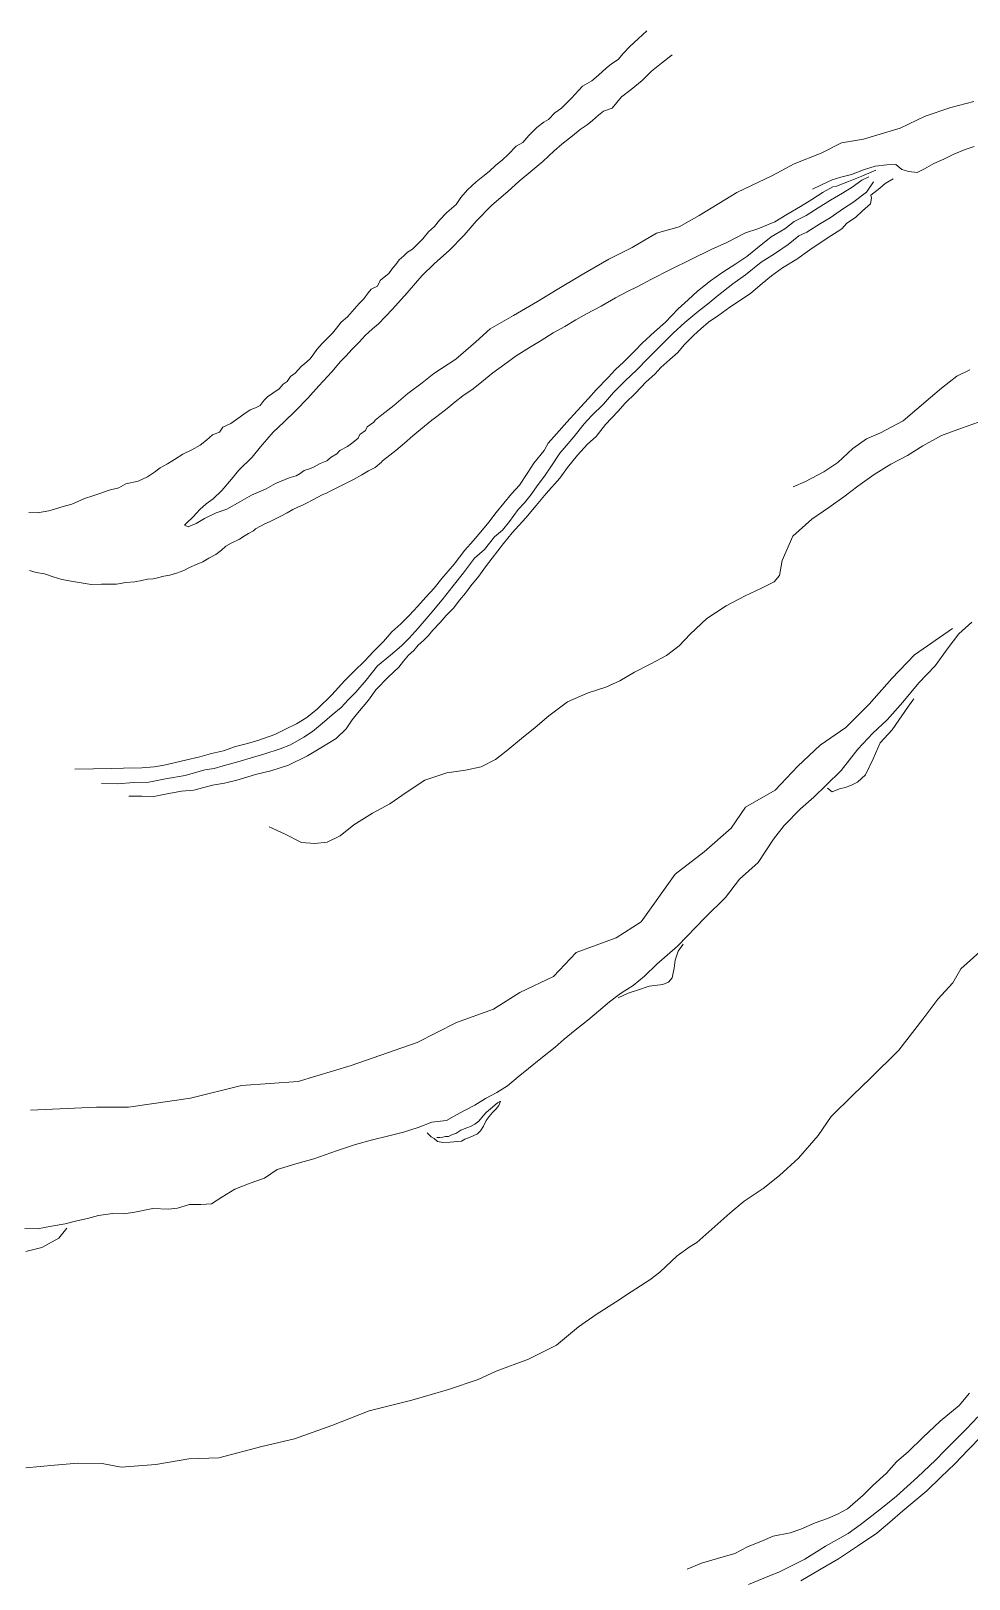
# Model space of a CAD drawing. Extents: x 683321 to 688873, y 7661944 to 7668387.
# Drawn here: x 685851.1 to 686069.9, y 7667942.6 to 7668303.9 of the extents above; entities that cross this region are included whole.
import ezdxf

# ---------------------------------------------------------------- set-up
doc = ezdxf.new("R2010")
doc.units = 0
doc.header["$MEASUREMENT"] = 0
doc.layers.add('01 CRESTA_Line', color=3, linetype='Continuous', lineweight=20)

msp = doc.modelspace()

# ---------------------------------------------------------------- linework, layer by layer
at = {"layer": '01 CRESTA_Line'}
for points in [[(685994.77, 7668303.88, 4400.45), (685992.76, 7668302.04, 4400.21), (685990.82, 7668300.28, 4399.96), (685989.33, 7668298.72, 4399.85), (685988.07, 7668297.2, 4400.14), (685986.48, 7668296.21, 4399.69), (685985.23, 7668295.17, 4399.56), (685983.47, 7668293.58, 4399.57), (685981.91, 7668292.27, 4399.53), (685979.72, 7668291, 4399.23), (685977.16, 7668288.21, 4399.41), (685974.84, 7668285.89, 4399.22), (685973.32, 7668284.74, 4399.18), (685971.81, 7668283.25, 4399.16), (685970.75, 7668282.57, 4399.07), (685969.1, 7668281.33, 4399.14), (685967.21, 7668279.49, 4399.03), (685965.82, 7668277.88, 4399), (685964.29, 7668276.96, 4398.84), (685962.45, 7668275.15, 4398.92), (685960.97, 7668273.76, 4398.87), (685959.52, 7668272.58, 4398.61), (685957.94, 7668271.08, 4398.73), (685956.48, 7668269.88, 4398.83), (685954.95, 7668268.64, 4398.69), (685952.9, 7668266.81, 4398.51), (685951.35, 7668265.01, 4398.53), (685950.26, 7668263.4, 4398.36), (685948.1, 7668261.54, 4398.47), (685946.36, 7668259.69, 4398.53), (685945.18, 7668258.25, 4398.44), (685943.78, 7668257.03, 4398.24), (685942.51, 7668255.36, 4398.37), (685941.2, 7668254.06, 4398.25), (685940.05, 7668252.94, 4398.22), (685938.92, 7668252.22, 4398.19), (685938.09, 7668251.39, 4398.26), (685936.99, 7668250.46, 4398.16), (685936.2, 7668249.34, 4398.23), (685935.23, 7668248.25, 4398.13), (685934.54, 7668247.31, 4398.12), (685933.46, 7668246.43, 4398.27), (685932.52, 7668245.63, 4398.15), (685931.92, 7668244.34, 4398.31), (685930.41, 7668243.6, 4398.1), (685929.72, 7668242.74, 4398.09), (685928.76, 7668241.34, 4398.19), (685927.61, 7668240.29, 4398.21), (685926.04, 7668238.42, 4398.12), (685924.92, 7668237.16, 4398.16), (685923.47, 7668235.94, 4398.14), (685922.35, 7668234.53, 4398.1), (685921.4, 7668233.31, 4398.01), (685920.29, 7668232.15, 4397.92), (685918.98, 7668230.91, 4397.79), (685917.78, 7668229.53, 4397.92), (685917.06, 7668228.52, 4397.85), (685916.22, 7668227.39, 4397.81), (685914.92, 7668226.21, 4397.74), (685914.22, 7668225.64, 4397.75), (685912.75, 7668223.98, 4397.62), (685911.59, 7668223.2, 4397.75), (685910.87, 7668222.05, 4397.79), (685909.95, 7668221.47, 4397.75), (685908.97, 7668220.35, 4397.73), (685907.53, 7668219.34, 4397.89), (685906.22, 7668218.48, 4398.02), (685905.48, 7668217.67, 4397.93), (685904.54, 7668216.48, 4397.93), (685903.44, 7668215.92, 4398), (685902.25, 7668215.46, 4398.39), (685900.74, 7668214.42, 4398.45), (685899.3, 7668213.43, 4398.49), (685897.74, 7668212.24, 4398.63), (685895.85, 7668211.41, 4398.61), (685895.05, 7668210.22, 4398.58), (685893.43, 7668209.59, 4398.82), (685892.04, 7668208.39, 4398.53), (685890.56, 7668207.19, 4398.53), (685888.6, 7668206.12, 4398.63), (685886.53, 7668205.12, 4398.69), (685884.58, 7668203.84, 4398.9), (685882.92, 7668202.85, 4398.96), (685881.23, 7668201.94, 4398.92), (685879.89, 7668200.9, 4398.84), (685878.24, 7668199.84, 4398.76), (685876.11, 7668198.84, 4398.89), (685873.19, 7668198.16, 4399.2), (685871.56, 7668197.25, 4399.16), (685869.33, 7668196.69, 4399.26), (685867.14, 7668195.9, 4399.25), (685865.48, 7668195.37, 4399.29), (685863.54, 7668194.79, 4399.07), (685861.85, 7668193.97, 4398.98), (685860.62, 7668193.4, 4398.97), (685858.56, 7668192.88, 4398.9), (685856.82, 7668192.31, 4398.82), (685855.26, 7668191.85, 4398.81), (685852.59, 7668191.42, 4398.73), (685850.57, 7668191.47, 4398.6)], [(686071.03, 7668287.44, 4377.09), (686065.7, 7668285.99, 4377.5), (686059.69, 7668283.99, 4378.06), (686053.85, 7668281.22, 4378.28), (686045.32, 7668278.66, 4379.16), (686040.19, 7668277.78, 4379.77), (686035.41, 7668275.34, 4380.22), (686029.1, 7668272.9, 4380.73), (686024.07, 7668270.11, 4380.81), (686015.74, 7668266.15, 4381.12), (686006.96, 7668260.79, 4381.26), (686002.28, 7668258.18, 4381.95), (685997, 7668256.69, 4382.66), (685991.29, 7668253.35, 4383.32), (685985.85, 7668250.63, 4383.16), (685979.45, 7668246.89, 4383.71), (685973.81, 7668243.51, 4384.13), (685969.27, 7668240.75, 4384.76), (685963.67, 7668237.48, 4385.61), (685958.23, 7668234.37, 4386.29), (685954.86, 7668231.3, 4386.39), (685950.18, 7668227.25, 4386.87), (685945.06, 7668223.92, 4387.36), (685942.35, 7668221.76, 4387.68), (685939.02, 7668219.26, 4387.87), (685935.75, 7668216.48, 4388.22), (685932.93, 7668214.31, 4388.34), (685931.34, 7668213.06, 4388.56), (685931.07, 7668212.6, 4388.54), (685929.51, 7668211.5, 4388.54), (685929.08, 7668210.63, 4388.59), (685927.82, 7668209.69, 4388.54), (685927.41, 7668208.85, 4388.59), (685926.16, 7668207.83, 4388.69), (685924.9, 7668206.88, 4388.76), (685923.15, 7668205.97, 4388.93), (685922.4, 7668205.2, 4389.01), (685921.08, 7668204.37, 4389.17), (685920.08, 7668203.58, 4389.36), (685918.51, 7668202.96, 4389.56), (685917.12, 7668202.17, 4389.73), (685916.03, 7668201.65, 4390.04), (685914.79, 7668201.3, 4390.25), (685913.84, 7668200.6, 4390.3), (685912.95, 7668200.04, 4390.4), (685911.34, 7668199.58, 4390.66), (685908.16, 7668198.23, 4391.2), (685905.94, 7668197, 4391.29), (685902.51, 7668195.54, 4391.88), (685899.79, 7668193.97, 4392.34), (685896.77, 7668192.26, 4392.27), (685894.29, 7668191.41, 4392.88), (685891.59, 7668190.09, 4393.12), (685889.6, 7668188.96, 4393.02), (685887.75, 7668188.14, 4393.21), (685886.89, 7668188.57, 4393.55), (685887.33, 7668189.01, 4393.71), (685888.9, 7668190.51, 4394.2), (685890.5, 7668192.22, 4394.5), (685891.97, 7668193.55, 4394.86), (685893.6, 7668194.71, 4395.05), (685895.6, 7668196.59, 4395.21), (685897.83, 7668199.25, 4395.34), (685899.6, 7668201.34, 4395.46), (685902.68, 7668204.38, 4395.53), (685904.64, 7668206.8, 4395.66), (685907.61, 7668210.23, 4395.53), (685910.1, 7668212.57, 4395.82), (685912.84, 7668215.28, 4395.99), (685915.66, 7668218.14, 4396), (685918.26, 7668221.09, 4396.07), (685921.26, 7668224.35, 4396.18), (685923.31, 7668226.71, 4396.41), (685924.52, 7668228.01, 4396.29), (685926, 7668229.59, 4396.26), (685927.62, 7668231.23, 4396.35), (685929.02, 7668232.81, 4396.37), (685930.77, 7668234.37, 4396.44), (685932.18, 7668235.51, 4396.17), (685935.44, 7668238.97, 4396.47), (685938.83, 7668242.73, 4396.58), (685942.26, 7668246.73, 4396.87), (685945.18, 7668249.57, 4397.05), (685948.6, 7668252.64, 4397.05), (685952.13, 7668256.22, 4397.09), (685954.94, 7668259.49, 4397.24), (685958.56, 7668263.19, 4396.98), (685962.3, 7668266.39, 4397.4), (685964.93, 7668268.79, 4397.53), (685967.7, 7668271.06, 4397.35), (685970.49, 7668273.44, 4397.52), (685973.13, 7668275.9, 4397.53), (685974.91, 7668277.49, 4397.53), (685977.39, 7668279.38, 4397.57), (685979.23, 7668280.88, 4397.52), (685980.83, 7668282, 4397.77), (685982.1, 7668282.99, 4397.39), (685983.5, 7668284.2, 4397.8), (685984.64, 7668285.19, 4397.53), (685986.69, 7668285.89, 4398.14), (685988.82, 7668288.48, 4397.77), (685991.06, 7668290.24, 4397.94), (685993.63, 7668292.29, 4397.95), (685995.87, 7668294.48, 4397.86), (685998.16, 7668296.35, 4398.05), (686000.68, 7668298.33, 4398.1)], [(686033.43, 7668266.93, 4376.9), (686035.49, 7668268, 4376.41), (686037.96, 7668269.13, 4376.18), (686040, 7668269.74, 4376.01), (686042.51, 7668270.37, 4375.71), (686045.31, 7668271.44, 4375.53), (686048.01, 7668272.34, 4375.27), (686050.72, 7668272.62, 4374.92), (686052.81, 7668272.69, 4374.73), (686054.23, 7668271.53, 4374.55), (686055.88, 7668271.11, 4374.66), (686057.83, 7668270.86, 4374.95), (686059.49, 7668271.7, 4374.94), (686061.69, 7668272.92, 4375.27), (686064.05, 7668273.95, 4375.03), (686066.34, 7668275.13, 4375.34), (686068.97, 7668276.21, 4374.97), (686071.09, 7668276.89, 4375.07)], [(686048.15, 7668271.4, 4374.9), (686044.87, 7668270.01, 4375.21), (686041.76, 7668268.74, 4375.64), (686039.01, 7668267.66, 4376.16), (686038.15, 7668267.47, 4375.57), (686035.87, 7668266.22, 4376.87), (686033.24, 7668264.58, 4377.33), (686030.59, 7668262.89, 4377.33), (686027.43, 7668261.08, 4377.89), (686024.6, 7668259.34, 4378.03), (686020.62, 7668257.69, 4378.51), (686017.76, 7668256.74, 4379.13), (686013.44, 7668254.54, 4379.46), (686009.74, 7668252.87, 4379.59), (686005.13, 7668250.63, 4379.8), (686000.11, 7668248.1, 4380.18), (685995.87, 7668245.96, 4380.74), (685992.65, 7668244.2, 4381.12), (685990.22, 7668243.04, 4381.35), (685987.46, 7668241.6, 4381.64), (685984.09, 7668239.63, 4381.86), (685980.7, 7668237.89, 4382.05), (685978.18, 7668236.45, 4382.27), (685975.64, 7668234.91, 4382.56), (685972.88, 7668233.43, 4382.9), (685970.12, 7668231.64, 4382.82), (685967.38, 7668230.01, 4383.17), (685964.24, 7668228.05, 4383.52), (685961.66, 7668226.1, 4383.84), (685958.82, 7668224.11, 4384.14), (685956.24, 7668221.97, 4384.35), (685954.2, 7668220.39, 4384.59), (685951.85, 7668218.72, 4384.84), (685950.01, 7668217.3, 4385.02), (685948.18, 7668215.77, 4385.33), (685945.75, 7668213.9, 4385.7), (685944.62, 7668213.05, 4385.91), (685942.88, 7668211.63, 4385.94), (685940.14, 7668209.37, 4386.22), (685938.23, 7668207.67, 4386.38), (685936.16, 7668205.96, 4386.48), (685934.81, 7668204.87, 4386.53), (685933.11, 7668203.52, 4386.54), (685932.84, 7668203.26, 4386.59), (685931.39, 7668202.02, 4386.8), (685929.81, 7668201.18, 4387.1), (685928.29, 7668200.31, 4387.22), (685926.33, 7668199.23, 4387.48), (685924.8, 7668198.38, 4387.73), (685922.3, 7668197.19, 4388.2), (685920.89, 7668196.5, 4388.33), (685920.04, 7668196.04, 4388.55), (685919.14, 7668195.69, 4388.6), (685917.85, 7668195.01, 4388.69), (685916.82, 7668194.41, 4388.82), (685915.34, 7668193.67, 4389.05), (685914.42, 7668193.2, 4389.18), (685913.35, 7668192.71, 4389.37), (685912.13, 7668192.23, 4389.51), (685910.84, 7668191.38, 4389.75), (685909.22, 7668190.52, 4389.92), (685908.15, 7668190, 4390.02), (685906.89, 7668189.41, 4390.19), (685905.6, 7668188.82, 4390.34), (685904.59, 7668188.27, 4390.5), (685903.49, 7668187.69, 4390.57), (685902.98, 7668187.23, 4390.71), (685901.8, 7668186.62, 4390.51), (685901.01, 7668186.1, 4390.83), (685899.71, 7668185.27, 4390.93), (685897.82, 7668184.34, 4391.16), (685896.52, 7668183.63, 4391.32), (685895.49, 7668182.68, 4391.46), (685894.2, 7668181.68, 4391.6), (685892.6, 7668180.83, 4391.92), (685891.17, 7668180.01, 4392.25), (685889.84, 7668179.42, 4392.49), (685888.04, 7668178.64, 4392.66), (685886.72, 7668177.97, 4392.78), (685885.02, 7668177.37, 4392.96), (685883.5, 7668176.87, 4392.95), (685882.09, 7668176.65, 4393.05), (685880.62, 7668176.22, 4393.09), (685879.58, 7668176.03, 4393.1), (685878.24, 7668175.91, 4393.27), (685876.91, 7668175.6, 4393.3), (685875.34, 7668175.34, 4393.35), (685873.2, 7668175.13, 4393.4), (685871.06, 7668174.8, 4393.53), (685869.14, 7668174.75, 4393.54), (685867.55, 7668174.75, 4393.71), (685865.12, 7668174.66, 4393.76), (685862.79, 7668175.07, 4393.86), (685860.42, 7668175.48, 4394.1), (685858.3, 7668175.89, 4394.16), (685856.26, 7668176.46, 4394.36), (685854.23, 7668177.19, 4394.62), (685852.31, 7668177.52, 4394.53), (685850.71, 7668177.93, 4394.66)], [(685861.3, 7668131.56, 4369.76), (685865.69, 7668131.63, 4369.71), (685869.81, 7668131.71, 4369.58), (685872.7, 7668131.85, 4369.66), (685876.92, 7668131.9, 4369.61), (685879.82, 7668132.14, 4369.63), (685882.18, 7668132.52, 4369.58), (685887.13, 7668133.7, 4369.64), (685890.46, 7668134.5, 4369.68), (685893.19, 7668135.27, 4369.65), (685896.02, 7668135.86, 4369.69), (685898.76, 7668136.88, 4369.75), (685901.59, 7668137.58, 4369.83), (685904.21, 7668138.32, 4369.98), (685907.99, 7668139.64, 4369.94), (685910.44, 7668140.89, 4369.9), (685913.03, 7668142.2, 4369.85), (685915.46, 7668143.64, 4369.73), (685917.91, 7668145.66, 4369.72), (685921.24, 7668148.96, 4369.74), (685924.29, 7668152.28, 4369.91), (685926.48, 7668154.43, 4369.85), (685928.92, 7668156.78, 4369.99), (685931.01, 7668159.03, 4370.09), (685933.28, 7668161.36, 4370.18), (685935.3, 7668163.64, 4370.33), (685937.33, 7668165.52, 4370.5), (685939.34, 7668167.45, 4370.42), (685941.32, 7668169.66, 4370.4), (685943.17, 7668171.76, 4370.61), (685945.16, 7668173.8, 4370.62), (685946.91, 7668176.08, 4370.78), (685949.79, 7668179.44, 4371.03), (685952.31, 7668182.73, 4370.96), (685954.24, 7668184.88, 4371.02), (685956.04, 7668187.01, 4371.06), (685957.92, 7668189.21, 4371.03), (685959.6, 7668191.48, 4371.04), (685961.4, 7668193.65, 4371.17), (685963.14, 7668195.82, 4371.22), (685965.01, 7668197.84, 4371.14), (685967.01, 7668200.86, 4371.12), (685968.4, 7668202.98, 4371.52), (685970.79, 7668205.97, 4371.67), (685971.73, 7668207.65, 4371.76), (685973.67, 7668209.83, 4371.88), (685976.07, 7668212.59, 4371.92), (685978.49, 7668215.24, 4371.91), (685981.13, 7668218.06, 4371.96), (685982.94, 7668220.14, 4372.02), (685985.72, 7668222.97, 4372.17), (685987.42, 7668224.85, 4372.28), (685989.32, 7668226.57, 4372.39), (685991.99, 7668229.33, 4372.65), (685993.62, 7668230.99, 4372.73), (685996.53, 7668233.65, 4372.72), (685999.07, 7668235.91, 4372.98), (686002.09, 7668238.99, 4373.21), (686004.41, 7668241.1, 4373.34), (686006.6, 7668243.15, 4373.41), (686009.63, 7668245.58, 4373.66), (686012.25, 7668247.41, 4373.67), (686015.47, 7668249.56, 4373.68), (686018.04, 7668251.27, 4373.74), (686020.58, 7668253.27, 4374.15), (686023.78, 7668255.8, 4374.28), (686026.95, 7668257.67, 4374.11), (686029.1, 7668259.39, 4374.34), (686031.91, 7668260.8, 4374.19), (686034.68, 7668262.57, 4374.21), (686037.62, 7668264.38, 4374.43), (686040.39, 7668266.02, 4374.53), (686042.64, 7668267.41, 4374.48), (686044.94, 7668269.03, 4374.61), (686046.52, 7668269.87, 4374.73)], [(686047.63, 7668268.63, 4374.49), (686045.99, 7668266.29, 4374.46), (686042.8, 7668263.85, 4374.32), (686040.65, 7668262.46, 4374.3), (686037.52, 7668260.23, 4374.11), (686035.25, 7668258.93, 4374.08), (686032.11, 7668256.95, 4373.98), (686030.19, 7668256.07, 4373.73), (686027.68, 7668254.06, 4373.76), (686024.49, 7668251.84, 4373.68), (686021.41, 7668249.92, 4373.69), (686017.77, 7668246.97, 4373.65), (686014.8, 7668244.84, 4373.32), (686011.17, 7668241.97, 4373.23), (686009.29, 7668240.45, 4373.34), (686006.38, 7668238.16, 4373.17), (686003.65, 7668235.82, 4373), (686000.91, 7668233.32, 4372.85), (685998.31, 7668230.77, 4372.72), (685994.93, 7668227.34, 4372.41), (685992.44, 7668224.77, 4372.27), (685989.73, 7668222.23, 4372.23), (685987, 7668219.46, 4372.08), (685984.66, 7668216.81, 4371.85), (685981.86, 7668214.03, 4371.83), (685980.15, 7668212.15, 4371.67), (685977.71, 7668209.15, 4371.67), (685975.45, 7668206.47, 4371.35), (685974.42, 7668205.31, 4371.38), (685972.32, 7668202.12, 4371.23), (685970.89, 7668199.94, 4371.13), (685969.14, 7668197.75, 4371.07), (685967.77, 7668195.69, 4371.15), (685966.18, 7668193.78, 4371.12), (685964.74, 7668192.17, 4371.17), (685962.71, 7668189.39, 4371.08), (685961.11, 7668187.38, 4371.11), (685959.19, 7668185.78, 4371.17), (685956.91, 7668182.89, 4371.14), (685954.52, 7668180.84, 4371.05), (685951.99, 7668177.39, 4370.86), (685949.6, 7668174.35, 4370.74), (685947.02, 7668171.13, 4370.61), (685944.19, 7668167.79, 4370.4), (685941.44, 7668164.5, 4370.18), (685939.27, 7668162.14, 4370.37), (685937.48, 7668160.4, 4370.38), (685934.95, 7668158.18, 4370.26), (685931.93, 7668155.72, 4370.07), (685929.3, 7668152.38, 4370.03), (685926.84, 7668149.53, 4369.93), (685925.15, 7668147.81, 4369.95), (685923.47, 7668145.98, 4369.97), (685921.32, 7668144.29, 4369.89), (685919.56, 7668142.75, 4369.75), (685916.76, 7668140.35, 4369.75), (685914.77, 7668139.09, 4369.83), (685911.65, 7668137.29, 4369.63), (685909.23, 7668136.32, 4369.74), (685905.44, 7668135.11, 4369.82), (685902.96, 7668134.36, 4369.73), (685899.36, 7668133.27, 4369.74), (685895.92, 7668132.36, 4369.63), (685893.84, 7668131.72, 4369.62), (685891.62, 7668131.45, 4369.63), (685887.03, 7668130.13, 4369.6), (685882.49, 7668129.31, 4369.36), (685878.59, 7668128.53, 4369.49), (685875.05, 7668128.47, 4369.41), (685871.25, 7668128.14, 4369.65), (685867.55, 7668128.28, 4369.69)], [(686052.22, 7668269.35, 4374.55), (686050.36, 7668268.31, 4374.54), (686049.13, 7668267.19, 4374.5), (686047.01, 7668265.53, 4374.32), (686047.15, 7668264.86, 4374.31), (686046.94, 7668263.51, 4374.4), (686045.07, 7668261.92, 4373.78), (686043.41, 7668260.33, 4374.07), (686041.37, 7668259.01, 4373.42), (686040.27, 7668257.72, 4374.03), (686036.8, 7668255.53, 4374.01), (686032.81, 7668252.83, 4373.9), (686029.75, 7668250.58, 4373.78), (686026.39, 7668248.6, 4374.04), (686023.86, 7668246.69, 4373.82), (686021.63, 7668244.94, 4373.83), (686018.97, 7668242.72, 4373.49), (686016.33, 7668240.86, 4373.62), (686014.09, 7668239.39, 4373.89), (686011.51, 7668237.51, 4373.71), (686009.1, 7668235.95, 4373.44), (686007.34, 7668234.38, 4373.36), (686005.74, 7668232.9, 4373.36), (686003.45, 7668230.65, 4373.22), (686001.95, 7668228.87, 4373.05), (686000.1, 7668227.19, 4372.96), (685998, 7668225.33, 4372.6), (685996.62, 7668223.81, 4372.45), (685994.57, 7668221.97, 4372.27), (685992.11, 7668219.34, 4372.27), (685989.71, 7668216.97, 4372.18), (685987.95, 7668215.05, 4372.05), (685985.07, 7668212.02, 4371.79), (685982.91, 7668209.26, 4371.55), (685980.91, 7668207.44, 4371.62), (685978.59, 7668204.89, 4371.6), (685976.24, 7668201.96, 4371.37), (685974.49, 7668199.47, 4371.4), (685971.25, 7668195.96, 4371.44), (685968.91, 7668193.16, 4371.5), (685966.5, 7668190.26, 4371.29), (685963.35, 7668186.77, 4371.33), (685961.34, 7668184.22, 4371.36), (685958.65, 7668180.83, 4371.37), (685957.09, 7668178.78, 4371.2), (685955.59, 7668176.62, 4371.16), (685953.69, 7668174.39, 4371.12), (685952.41, 7668172.63, 4370.99), (685951.11, 7668171.08, 4370.89), (685949.67, 7668169.18, 4370.84), (685947.97, 7668167.42, 4370.74), (685946.51, 7668165.85, 4370.57), (685944.8, 7668164.03, 4370.4), (685943.8, 7668162.81, 4370.32), (685942.64, 7668161.64, 4370.35), (685941.44, 7668160.5, 4370.35), (685940.38, 7668159.31, 4370.34), (685939.12, 7668158.21, 4370.29), (685937.97, 7668156.76, 4369.98), (685936.86, 7668155.38, 4369.7), (685934.4, 7668153.07, 4369.79), (685931.56, 7668150.13, 4369.74), (685929.81, 7668147.69, 4369.44), (685927.31, 7668144.75, 4369.83), (685926.01, 7668143.07, 4369.83), (685924.57, 7668140.98, 4369.88), (685922.3, 7668138.73, 4369.87), (685918.7, 7668136.6, 4369.74), (685915.59, 7668134.73, 4369.7), (685911.17, 7668132.53, 4369.44), (685907.06, 7668131.23, 4369.6), (685903.43, 7668130.37, 4369.77), (685899.09, 7668129.01, 4369.57), (685896.23, 7668128.32, 4369.57), (685893.42, 7668127.83, 4369.87), (685889.06, 7668126.69, 4369.72), (685886.21, 7668126.47, 4369.7), (685883.26, 7668125.9, 4369.85), (685879.73, 7668125.2, 4369.62), (685876.97, 7668125.32, 4369.85), (685873.88, 7668125.32, 4369.84)], [(686028.87, 7668197.5, 4353.76), (686031.79, 7668198.69, 4353.24), (686036.05, 7668201.01, 4353.22), (686039.34, 7668203.13, 4353.21), (686042.81, 7668206.44, 4352.76), (686045.97, 7668208.71, 4353.61), (686049.22, 7668210.11, 4352.69), (686054.53, 7668212.89, 4353.62), (686060.95, 7668218.31, 4352.98), (686063.49, 7668220.5, 4353.6), (686067.04, 7668223.32, 4353.48), (686070.1, 7668224.8, 4353.29)], [(686072.09, 7668212.56, 4356.86), (686068.16, 7668211.21, 4356.96), (686063.51, 7668209.5, 4357.09), (686059.11, 7668207.03, 4357.21), (686055.53, 7668204.81, 4357.34), (686051.68, 7668202.78, 4357.46), (686047.75, 7668200.38, 4357.58), (686043.99, 7668197.64, 4357.7), (686040.68, 7668195.15, 4357.83), (686037.2, 7668192.62, 4357.98), (686033.2, 7668189.94, 4358.12), (686028.83, 7668185.98, 4358.27), (686026.29, 7668180.32, 4358.45), (686025.67, 7668176.77, 4358.59), (686024.42, 7668175.32, 4358.77), (686021.48, 7668173.84, 4358.96), (686017.53, 7668171.98, 4359.13), (686013.29, 7668169.67, 4359.32), (686008.71, 7668166.77, 4359.51), (686004.89, 7668163.07, 4359.74), (686002.31, 7668160.37, 4359.96), (685999.36, 7668158.11, 4360.24), (685995.51, 7668156.1, 4360.53), (685991.88, 7668154.2, 4360.73), (685988.44, 7668152.24, 4360.94), (685985.15, 7668150.7, 4361.18), (685981.06, 7668149.44, 4361.42), (685976.21, 7668147.28, 4361.72), (685971.87, 7668144.01, 4362.06), (685968.73, 7668141.35, 4362.38), (685965.54, 7668138.71, 4362.72), (685962.3, 7668136.07, 4363.1), (685959.43, 7668133.87, 4363.47), (685956.09, 7668132.14, 4363.85), (685952.46, 7668131.33, 4364.17), (685948.07, 7668130.72, 4364.42), (685942.99, 7668129, 4364.72), (685938.57, 7668126.14, 4365.07), (685934.8, 7668123.52, 4365.42), (685930.79, 7668121.29, 4365.79), (685926.39, 7668118.59, 4366.16), (685923.19, 7668116.02, 4366.54), (685920.18, 7668114.57, 4366.97), (685917.27, 7668114.24, 4367.33), (685914.16, 7668114.44, 4367.73), (685910.24, 7668116.48, 4368.11), (685906.65, 7668118.1, 4368.36)], [(685849.68, 7668024.42, 4356.13), (685852.64, 7668024.32, 4356.1), (685855.86, 7668024.95, 4355.96), (685859.05, 7668025.45, 4356), (685861.79, 7668026.16, 4355.96), (685864.3, 7668026.7, 4355.89), (685866.81, 7668027.38, 4355.88), (685870.08, 7668027.86, 4355.57), (685872.76, 7668027.79, 4355.57), (685875.32, 7668028.23, 4355.56), (685879.52, 7668029.02, 4355.7), (685883.13, 7668028.86, 4355.85), (685885.25, 7668029.16, 4355.85), (685888.03, 7668030, 4355.62), (685890.69, 7668029.99, 4355.91), (685893.23, 7668030.15, 4355.88), (685895.64, 7668031.69, 4355.91), (685898.6, 7668033.54, 4355.97), (685902.22, 7668035, 4355.94), (685905.52, 7668036.16, 4356.04), (685908.5, 7668038.14, 4355.48), (685913.42, 7668039.65, 4355.64), (685917.08, 7668040.64, 4355.51), (685922.32, 7668042.52, 4355.41), (685926.76, 7668043.96, 4355.34), (685930.77, 7668045.07, 4355.66), (685934.53, 7668045.98, 4355.57), (685938.01, 7668046.85, 4355.28), (685941.43, 7668047.96, 4355.28), (685944.63, 7668049.17, 4355.21), (685947.98, 7668049.6, 4354.97), (685950.34, 7668050.9, 4355.01), (685952.33, 7668052.03, 4354.89), (685954.65, 7668053.14, 4355.18), (685957.11, 7668054.75, 4354.83), (685959.72, 7668056.16, 4354.62), (685962.25, 7668057.66, 4354.75), (685964.77, 7668059.76, 4354.51), (685967.17, 7668061.7, 4354.44), (685970, 7668064.06, 4354.47), (685973.34, 7668066.69, 4354.3), (685975.48, 7668068.56, 4354.43), (685978.04, 7668070.68, 4354.23), (685980.99, 7668073.01, 4354.55), (685983.45, 7668075.09, 4354.4), (685986.07, 7668077.28, 4354.42), (685988.63, 7668079.25, 4354.46), (685991.53, 7668081.13, 4354.48), (685994.17, 7668083.26, 4354.6), (685997.09, 7668086.04, 4354.3), (686001.91, 7668090.28, 4354.24), (686008.32, 7668096.99, 4354.36), (686013.11, 7668101.66, 4354.3), (686016.38, 7668105.95, 4354.54), (686020.71, 7668109.8, 4354.34), (686024.31, 7668115.23, 4354.22), (686026.76, 7668118.47, 4354.36), (686030.57, 7668122.3, 4354.6), (686033.67, 7668125.05, 4354.18), (686036.58, 7668127.84, 4354.14), (686040.05, 7668131.27, 4354.21), (686043.98, 7668136.23, 4353.82), (686047.49, 7668139.96, 4353.94), (686050.8, 7668143.08, 4353.99), (686054.47, 7668147.24, 4353.79), (686058.23, 7668151.75, 4353.63), (686061.98, 7668155.72, 4353.43), (686065.03, 7668159.88, 4353.65), (686067.53, 7668163.14, 4353.54), (686070.55, 7668165.9, 4353.5)], [(686066.04, 7668164.45, 4355.86), (686057.19, 7668158.31, 4356.72), (686051.92, 7668152.78, 4356.81), (686046.62, 7668146.79, 4356.91), (686041.17, 7668141.3, 4357.67), (686035.21, 7668137.21, 4358.92), (686029.98, 7668132.27, 4359.24), (686024.7, 7668126.7, 4359.94), (686017.77, 7668122.68, 4360.4), (686014.43, 7668117.82, 4361.01), (686008.1, 7668112.29, 4361.21), (686001.35, 7668107.1, 4361.52), (685993.41, 7668095.97, 4362.68), (685987.62, 7668092.21, 4362.75), (685978.28, 7668088.8, 4364.57), (685973, 7668083.19, 4365.14), (685965.1, 7668079.46, 4366.42), (685958.94, 7668075.54, 4366.46), (685950.37, 7668072.45, 4367.42), (685941.14, 7668067.8, 4368.16), (685925.75, 7668062.4, 4368.96), (685913.39, 7668058.71, 4369.98), (685900.19, 7668057.75, 4370.59), (685888.28, 7668054.8, 4371.39), (685873.8, 7668052.71, 4371.75), (685866.39, 7668052.68, 4372), (685850.94, 7668052.03, 4372.45)], [(686036.91, 7668127.14, 4353.89), (686038.01, 7668126.32, 4353.29), (686039.7, 7668127.03, 4353.53), (686041.03, 7668127.29, 4353.33), (686042.33, 7668127.78, 4353.17), (686043.91, 7668128.52, 4352.55), (686045.72, 7668130.26, 4352.3), (686047.57, 7668134.02, 4352.51), (686049.19, 7668137.77, 4352.89), (686051.94, 7668140.75, 4353.4), (686055.8, 7668146.29, 4353.7), (686057.03, 7668147.98, 4353.34)], [(686073.94, 7668090.28, 4319.24), (686067.98, 7668084.98, 4319.8), (686066.1, 7668081.69, 4319.12), (686062.64, 7668077.89, 4318.77), (686059.12, 7668073.27, 4318.69), (686053.52, 7668066.03, 4318.83), (686046.81, 7668059.36, 4318.82), (686042.84, 7668055.51, 4318.67), (686037.74, 7668050.56, 4318.71), (686034.71, 7668046.09, 4318.07), (686030.12, 7668040.78, 4318.33), (686025.68, 7668036.73, 4318.03), (686021.86, 7668033.7, 4317.8), (686017.49, 7668030.74, 4317.41), (686014.13, 7668027.98, 4316.98), (686006.38, 7668021.08, 4317.8), (686004.84, 7668020.16, 4317.81), (686001.82, 7668018.01, 4317.33), (685997.77, 7668014.23, 4317.76), (685995.47, 7668012.39, 4317.81), (685991.07, 7668009.64, 4317.75), (685987.47, 7668007.17, 4317.86), (685982.92, 7668004.33, 4317.79), (685978.84, 7668001.4, 4317.69), (685973.65, 7667997.19, 4317.34), (685967.14, 7667993.86, 4318.31), (685959.58, 7667991.06, 4318.09), (685955.42, 7667989.16, 4318.07), (685948.5, 7667986.81, 4318.2), (685939.9, 7667984.32, 4317.95), (685929.95, 7667981.79, 4317.7), (685921.23, 7667978.4, 4318.72), (685912.56, 7667975.33, 4318.77), (685904.96, 7667973.53, 4318.63), (685894.89, 7667970.88, 4319.45), (685887.94, 7667970.59, 4319.68), (685880.21, 7667969.31, 4320.46), (685872.14, 7667968.7, 4319.46), (685867.72, 7667969.52, 4320.48), (685862.05, 7667969.59, 4320.14), (685856.6, 7667969.16, 4320.13), (685849.91, 7667968.49, 4319.45)], [(686003.24, 7668090.77, 4354.08), (686002.07, 7668089.14, 4354.06), (686001.36, 7668086.99, 4353.79), (686001.15, 7668085.12, 4353.25), (686000.69, 7668082.85, 4352.51), (685999.8, 7668081.91, 4352.68), (685998.46, 7668081.36, 4353.04), (685996.51, 7668081.06, 4353.28), (685995.31, 7668080.93, 4354.01), (685992.59, 7668079.98, 4353.96), (685990.36, 7668079.29, 4354.58), (685988.03, 7668078.19, 4354.48)], [(685943.5, 7668046.72, 4354.55), (685944.45, 7668045.76, 4354.27), (685945.12, 7668045.35, 4353.81), (685945.92, 7668044.7, 4353.35), (685947.18, 7668044.48, 4353.38), (685948.9, 7668044.52, 4353.3), (685950.59, 7668044.69, 4353.27), (685951.52, 7668044.73, 4353.38), (685952.31, 7668045.2, 4353.25), (685953.55, 7668045.71, 4353.21), (685955.21, 7668046.45, 4353.12), (685955.92, 7668047.16, 4353.08), (685956.62, 7668048.28, 4353.3), (685957.26, 7668049.56, 4353.7), (685957.98, 7668050.54, 4353.77), (685958.75, 7668051.47, 4353.78), (685959.6, 7668052.32, 4353.69), (685960.2, 7668053.08, 4353.59), (685960.58, 7668054.11, 4353.5), (685959.91, 7668053.69, 4353.58), (685959.3, 7668053.19, 4353.6), (685958.24, 7668052.35, 4353.43), (685957.38, 7668051.55, 4353.34), (685956.6, 7668050.69, 4353.27), (685955.57, 7668049.47, 4352.79), (685954.62, 7668048.72, 4352.6), (685953.6, 7668048.19, 4352.37), (685952.75, 7668047.9, 4352.5), (685951.34, 7668047.3, 4352.85), (685950.23, 7668046.57, 4352.58), (685949.43, 7668046.29, 4352.55), (685948.51, 7668045.89, 4352.78), (685947.75, 7668045.87, 4352.75), (685947.12, 7668045.71, 4352.89), (685946.48, 7668045.66, 4353.18), (685945.73, 7668045.6, 4353.59)], [(685859.42, 7668024.49, 4355.6), (685857.59, 7668022.15, 4354.94), (685853.58, 7668019.92, 4354.31), (685849.91, 7668019, 4354.75)], [(686004.17, 7667944.91, 4272.54), (686007.51, 7667946.28, 4272.6), (686011.23, 7667947.34, 4272.67), (686015.24, 7667948.51, 4272.6), (686018.22, 7667950.06, 4272.78), (686021.89, 7667951.6, 4272.64), (686024.21, 7667952.59, 4272.72), (686028.19, 7667953.39, 4272.58), (686030.71, 7667954.2, 4272.47), (686034.03, 7667955.65, 4272.55), (686036.91, 7667956.7, 4272.27), (686039.26, 7667957.73, 4271.89), (686041.59, 7667958.92, 4271.72), (686045.21, 7667962.17, 4272.1), (686047.46, 7667964.4, 4272.28), (686050.63, 7667967.29, 4272.6), (686052.96, 7667969.93, 4272.63), (686055.77, 7667972.32, 4272.9), (686059.14, 7667975.62, 4273.01), (686063.17, 7667979.42, 4273.21), (686067.6, 7667983.07, 4273.11), (686069.98, 7667985.94, 4273.49)], [(686071.96, 7667980.4, 4273.24), (686069.28, 7667977.66, 4273.29), (686066.6, 7667974.93, 4273.33), (686064.32, 7667972.63, 4273.19), (686062.05, 7667970.33, 4273.04), (686057.87, 7667966.37, 4273.07), (686055.44, 7667964.14, 4272.98), (686053, 7667961.9, 4272.88), (686050.12, 7667959.59, 4272.85), (686047.24, 7667957.29, 4272.82), (686044.5, 7667955.25, 4272.73), (686041.75, 7667953.22, 4272.64), (686039.09, 7667951.71, 4272.63), (686036.43, 7667950.21, 4272.62), (686031.59, 7667947.22, 4272.35), (686028.63, 7667945.74, 4272.31), (686025.66, 7667944.25, 4272.26), (686022.06, 7667942.77, 4272.31), (686018.46, 7667941.28, 4272.35)], [(686030.64, 7667942.16, 4272.37), (686035.04, 7667944.73, 4272.47), (686039.43, 7667947.31, 4272.57), (686043.91, 7667950.28, 4272.6), (686048.38, 7667953.26, 4272.63), (686051.43, 7667955.85, 4272.74), (686054.48, 7667958.45, 4272.85), (686057.26, 7667960.81, 4272.97), (686060.03, 7667963.16, 4273.09), (686063.31, 7667966.31, 4273.13), (686066.58, 7667969.46, 4273.17), (686069.72, 7667972.74, 4273.23), (686072.86, 7667976.02, 4273.29)]]:
    msp.add_polyline3d(points, dxfattribs=at)

doc.saveas('drawing.dxf')
